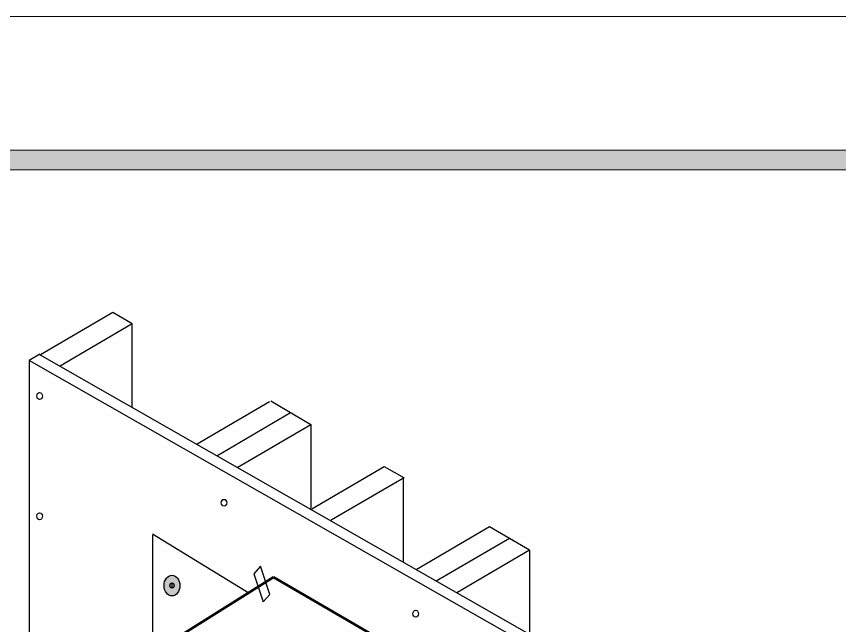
# Model space of a CAD drawing. Extents: x -1392 to 5791, y -3809 to 1722.
# Drawn here: x -416.2 to -35.9, y 1440.7 to 1722.4 of the extents above; entities that cross this region are included whole.
import ezdxf

# ---------------------------------------------------------------- set-up
doc = ezdxf.new("R2010")
doc.units = 0
doc.header["$MEASUREMENT"] = 0
doc.layers.get('0').update_dxf_attribs({"lineweight": 0})
for name, color, linetype, lineweight in [('G-ANNO-TTLB', 7, 'Continuous', 0), ('G-ANNO-TTLB_1', 7, 'Continuous', 0), ('TYVEK', 7, 'Continuous', 0), ('WALL SCRATCH', 7, 'Continuous', 0)]:
    doc.layers.add(name, color=color, linetype=linetype, lineweight=lineweight)

# ---------------------------------------------------------------- blocks, each defined once
blk = doc.blocks.new('Block_309')
at = {"layer": 'WALL SCRATCH', "true_color": 0x003b71, "transparency": 33554687}
h = blk.add_hatch(color=156, dxfattribs=at)
h.dxf.hatch_style = 2
edge = h.paths.add_edge_path()
edge.add_ellipse((-344.32, 1356.43), major_axis=(0, 4.78), ratio=0.766948, start_angle=0, end_angle=360)
at = {"layer": 'WALL SCRATCH', "color": 18, "lineweight": 25, "true_color": 0x080808}
for p, q in [((-344.32, 1357.69), (-344.32, 1355.23)), ((-345.29, 1356.46), (-343.34, 1356.46))]:
    blk.add_line(p, q, dxfattribs=at)
at = {"layer": 'WALL SCRATCH', "color": 8, "lineweight": 25, "true_color": 0x808080}
blk.add_lwpolyline([(-344.83, 1360.85)], dxfattribs=at)
at = {"layer": 'WALL SCRATCH', "color": 18, "lineweight": 25, "true_color": 0x000000}
blk.add_ellipse((-344.32, 1356.43), major_axis=(0, 4.78), ratio=0.766948, dxfattribs=at)
at = {"layer": 'WALL SCRATCH', "color": 18, "lineweight": 25, "true_color": 0x080808}
blk.add_ellipse((-344.32, 1356.46), major_axis=(0, 1.23), ratio=0.788846, dxfattribs=at)
blk = doc.blocks.new('Block_310')
at = {"layer": 'WALL SCRATCH', "true_color": 0x003b71, "transparency": 33554687}
h = blk.add_hatch(color=156, dxfattribs=at)
h.dxf.hatch_style = 2
edge = h.paths.add_edge_path()
edge.add_ellipse((-344.32, 1459.21), major_axis=(0, 4.78), ratio=0.766948, start_angle=0, end_angle=360)
at = {"layer": 'WALL SCRATCH', "color": 18, "lineweight": 25, "true_color": 0x080808}
blk.add_line((-344.32, 1460.47), (-344.32, 1458), dxfattribs=at)
at = {"layer": 'WALL SCRATCH', "color": 18, "lineweight": 25, "true_color": 0x000000}
blk.add_ellipse((-344.32, 1459.21), major_axis=(0, 4.78), ratio=0.766948, dxfattribs=at)
at = {"layer": 'WALL SCRATCH', "color": 18, "lineweight": 25, "true_color": 0x080808}
blk.add_ellipse((-344.32, 1459.24), major_axis=(0, 1.23), ratio=0.788846, dxfattribs=at)
blk = doc.blocks.new('Block_311')
at = {"layer": 'WALL SCRATCH', "true_color": 0x003b71, "transparency": 33554687}
h = blk.add_hatch(color=156, dxfattribs=at)
h.dxf.hatch_style = 2
edge = h.paths.add_edge_path()
edge.add_ellipse((-344.32, 1253.66), major_axis=(0, 4.78), ratio=0.766948, start_angle=0, end_angle=360)
at = {"layer": 'WALL SCRATCH', "color": 18, "lineweight": 25, "true_color": 0x080808}
for p, q in [((-344.32, 1254.92), (-344.32, 1252.45)), ((-345.29, 1253.69), (-343.34, 1253.69))]:
    blk.add_line(p, q, dxfattribs=at)
at = {"layer": 'WALL SCRATCH', "color": 8, "lineweight": 25, "true_color": 0x808080}
blk.add_lwpolyline([(-344.83, 1248.55)], dxfattribs=at)
at = {"layer": 'WALL SCRATCH', "color": 18, "lineweight": 25, "true_color": 0x000000}
blk.add_ellipse((-344.32, 1253.66), major_axis=(0, 4.78), ratio=0.766948, dxfattribs=at)
at = {"layer": 'WALL SCRATCH', "color": 18, "lineweight": 25, "true_color": 0x080808}
blk.add_ellipse((-344.32, 1253.69), major_axis=(0, 1.23), ratio=0.788846, dxfattribs=at)
blk = doc.blocks.new('Block_308')
at = {"layer": 'WALL SCRATCH'}
for name in ['Block_310', 'Block_309', 'Block_311']:
    blk.add_blockref(name, (0, 0), dxfattribs=at)
blk = doc.blocks.new('Block_307')
at = {"layer": 'WALL SCRATCH'}
blk.add_blockref('Block_308', (0, 0), dxfattribs=at)

msp = doc.modelspace()

# ---------------------------------------------------------------- hatches: boundary and pattern name
at = {"layer": 'G-ANNO-TTLB', "true_color": 0xff00ff, "transparency": 33554687}
h = msp.add_hatch(color=6, dxfattribs=at)
edge = h.paths.add_edge_path()
edge.add_spline(control_points=[(1773.02, -796.5), (1773.02, -796.5), (-1156.5, -796.5), (-1156.5, -796.5), (-1156.5, -796.5), (-1156.5, 1660.5), (-1156.5, 1660.5), (-1156.5, 1660.5), (1773.02, 1660.5), (1773.02, 1660.5), (1773.02, 1660.5), (1773.02, -796.5), (1773.02, -796.5)], knot_values=[0, 0, 0, 0, 1, 1, 1, 2, 2, 2, 3, 3, 3, 4, 4, 4, 4], degree=3, periodic=0)
edge = h.paths.add_edge_path()
edge.add_spline(control_points=[(-1147.5, 1651.5), (-1147.5, 1651.5), (-1147.5, -787.5), (-1147.5, -787.5), (-1147.5, -787.5), (1764.02, -787.5), (1764.02, -787.5), (1764.02, -787.5), (1764.02, 1651.5), (1764.02, 1651.5), (1764.02, 1651.5), (-1147.5, 1651.5), (-1147.5, 1651.5)], knot_values=[0, 0, 0, 0, 1, 1, 1, 2, 2, 2, 3, 3, 3, 4, 4, 4, 4], degree=3, periodic=0)
edge.add_line((-1147.5, 1651.5), (-1147.5, 1651.5))

# ---------------------------------------------------------------- linework, layer by layer
at = {"color": 18, "lineweight": 0, "true_color": 0x000000}
msp.add_lwpolyline([(-1147.5, -787.5), (-1147.5, 1651.5), (1764.02, 1651.5), (1764.02, -787.5)], close=True, dxfattribs=at)
at = {"layer": 'G-ANNO-TTLB', "color": 6, "lineweight": 9, "true_color": 0xff00ff}
for p, q in [((1773.02, 1660.5), (-1156.5, 1660.5)), ((1764.02, 1651.5), (-1147.5, 1651.5)), ((-1147.5, 1651.5), (1764.02, 1651.5))]:
    msp.add_line(p, q, dxfattribs=at)
at = {"layer": 'G-ANNO-TTLB'}
for points in [[(1773.02, -796.5), (1773.02, -796.5), (-1156.5, -796.5), (-1156.5, -796.5), (-1156.5, -796.5), (-1156.5, 1660.5), (-1156.5, 1660.5), (-1156.5, 1660.5), (1773.02, 1660.5), (1773.02, 1660.5), (1773.02, 1660.5), (1773.02, -796.5), (1773.02, -796.5)], [(-1147.5, 1651.5), (-1147.5, 1651.5), (-1147.5, -787.5), (-1147.5, -787.5), (-1147.5, -787.5), (1764.02, -787.5), (1764.02, -787.5), (1764.02, -787.5), (1764.02, 1651.5), (1764.02, 1651.5), (1764.02, 1651.5), (-1147.5, 1651.5), (-1147.5, 1651.5)]]:
    msp.add_open_spline(points, degree=3, knots=[0, 0, 0, 0, 1, 1, 1, 2, 2, 2, 3, 3, 3, 4, 4, 4, 4], dxfattribs=at)
at = {"layer": 'G-ANNO-TTLB_1', "color": 6, "lineweight": 9, "true_color": 0xff00ff}
msp.add_line((2119.19, 1722.38), (-1336.81, 1722.38), dxfattribs=at)
at = {"layer": 'TYVEK', "color": 18, "lineweight": 60, "true_color": 0x000000}
for p, q in [((-338.45, 1437.43), (-297.44, 1463.18)), ((-297.44, 1463.18), (-213.42, 1414.21))]:
    msp.add_line(p, q, dxfattribs=at)
at = {"layer": 'TYVEK', "color": 2, "lineweight": 25, "true_color": 0xffff00}
msp.add_lwpolyline([(-299.14, 1455.14), (-303.46, 1468.2), (-306.56, 1464.73), (-302.24, 1451.67)], close=True, dxfattribs=at)
at = {"layer": 'WALL SCRATCH', "color": 33, "lineweight": 25, "true_color": 0xcc9966}
for p, q in [((-405.03, 1566.05), (-371.63, 1585.61)), ((-371.63, 1585.61), (-362.65, 1580.43)), ((-396.29, 1560.74), (-362.65, 1580.43)), ((-362.67, 1541.57), (-362.67, 1580.31)), ((-332.63, 1524.7), (-299.22, 1544.27)), ((-298.7, 1544.57), (-280.24, 1533.72)), ((-323.59, 1519.25), (-289.55, 1539.19)), ((-314.15, 1513.86), (-280.24, 1533.72)), ((-280.24, 1533.71), (-280.24, 1494.79)), ((-279.68, 1494.68), (-246.28, 1514.25)), ((-246.28, 1514.25), (-237.07, 1508.97)), ((-270.73, 1489.55), (-237.32, 1509.11)), ((-237.3, 1470.37), (-237.32, 1509.11)), ((-231.5, 1466.66), (-197.57, 1486.53)), ((-197.57, 1486.53), (-179.11, 1475.68)), ((-222.21, 1461.36), (-188.41, 1481.15)), ((-212.77, 1455.97), (-179.11, 1475.68)), ((-179.11, 1475.67), (-179.11, 1436.75))]:
    msp.add_line(p, q, dxfattribs=at)
at = {"layer": 'WALL SCRATCH', "color": 2, "lineweight": 25, "true_color": 0xffff00}
for p, q in [((-405.43, 1566.15), (-410.24, 1563.37)), ((-410.24, 1563.37), (-410.24, 1141.13)), ((-141.45, 1409.89), (-410.24, 1563.37)), ((-405.29, 1565.9), (-405.54, 1566.05)), ((-405.29, 1565.9), (-405.54, 1566.05)), ((-136.5, 1412.42), (-405.29, 1565.9))]:
    msp.add_line(p, q, dxfattribs=at)
at = {"layer": 'WALL SCRATCH', "color": 18, "lineweight": 25, "true_color": 0x000000}
for p, q in [((-353.34, 1483.12), (-308.8, 1455.84)), ((-353.34, 1482.46), (-353.34, 1201.61))]:
    msp.add_line(p, q, dxfattribs=at)
at = {"layer": 'WALL SCRATCH', "color": 8, "lineweight": 25, "true_color": 0x808080}
msp.add_lwpolyline([(-314.34, 1480.23)], dxfattribs=at)
at = {"layer": 'WALL SCRATCH', "color": 252, "lineweight": 25, "true_color": 0x848484}
msp.add_lwpolyline([(-314.34, 1476.71)], dxfattribs=at)
msp.add_lwpolyline([(-314.34, 1476.71)], dxfattribs=at)
for centre in [(-405.47, 1546.85), (-320.28, 1497.49), (-405.47, 1491.25), (-231.74, 1446.2)]:
    msp.add_ellipse(centre, major_axis=(0, 1.59), ratio=0.812499, dxfattribs=at)

# ---------------------------------------------------------------- block references
at = {"layer": 'WALL SCRATCH'}
msp.add_blockref('Block_307', (0, 0), dxfattribs=at)

doc.saveas('drawing.dxf')
